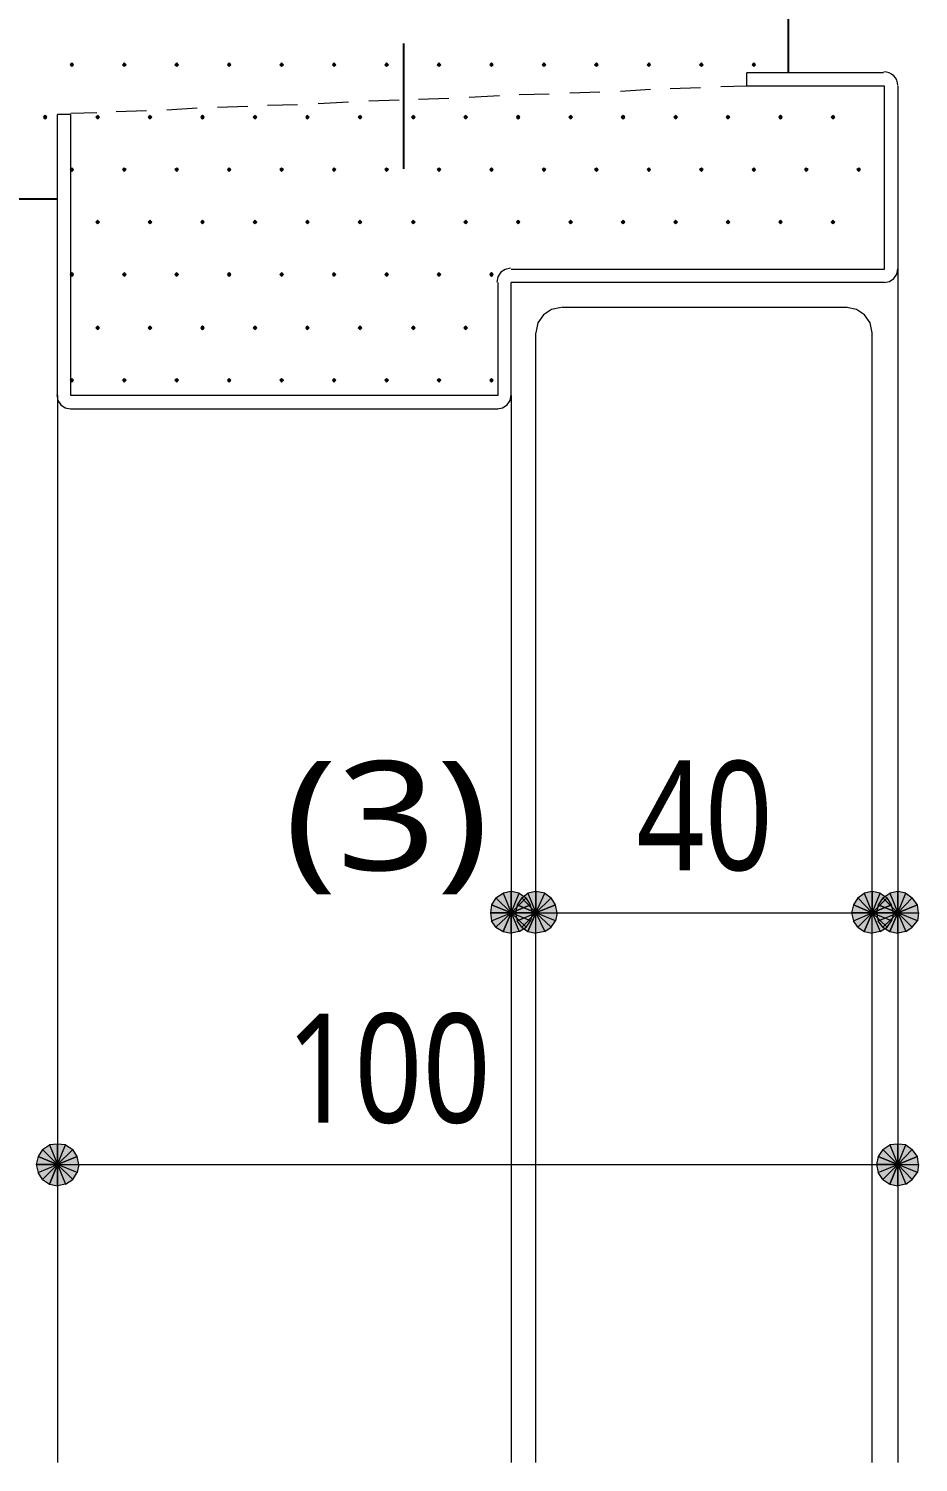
# Model space of a CAD drawing. Header units: millimetres. Extents: x 0 to 420, y 0 to 297.
# Drawn here: x 137.15 to 158.33, y 75.97 to 110.1 of the extents above; entities that cross this region are included whole.
import ezdxf
from ezdxf.enums import TextEntityAlignment as Align

# ---------------------------------------------------------------- set-up
doc = ezdxf.new("R2010")
doc.units = ezdxf.units.MM
doc.styles.add('kst32b', font='NotoSansJP-Variable.ttf')

msp = doc.modelspace()

# ---------------------------------------------------------------- hatches: boundary and pattern name
for points in [[(138.176, 109.284), (138.155, 109.262), (138.134, 109.241), (138.155, 109.22), (138.176, 109.199), (138.197, 109.22), (138.218, 109.241), (138.197, 109.262), (138.176, 109.284)], [(139.425, 109.284), (139.404, 109.262), (139.383, 109.241), (139.404, 109.22), (139.425, 109.199), (139.446, 109.22), (139.467, 109.241), (139.446, 109.262), (139.425, 109.284)], [(140.674, 109.284), (140.653, 109.262), (140.631, 109.241), (140.653, 109.22), (140.674, 109.199), (140.695, 109.22), (140.716, 109.241), (140.695, 109.262), (140.674, 109.284)], [(141.922, 109.284), (141.901, 109.262), (141.88, 109.241), (141.901, 109.22), (141.922, 109.199), (141.944, 109.22), (141.965, 109.241), (141.944, 109.262), (141.922, 109.284)], [(143.171, 109.284), (143.15, 109.262), (143.129, 109.241), (143.15, 109.22), (143.171, 109.199), (143.193, 109.22), (143.214, 109.241), (143.193, 109.262), (143.171, 109.284)], [(144.42, 109.284), (144.399, 109.262), (144.378, 109.241), (144.399, 109.22), (144.42, 109.199), (144.441, 109.22), (144.462, 109.241), (144.441, 109.262), (144.42, 109.284)], [(145.669, 109.284), (145.648, 109.262), (145.627, 109.241), (145.648, 109.22), (145.669, 109.199), (145.69, 109.22), (145.711, 109.241), (145.69, 109.262), (145.669, 109.284)], [(146.918, 109.284), (146.897, 109.262), (146.876, 109.241), (146.897, 109.22), (146.918, 109.199), (146.939, 109.22), (146.96, 109.241), (146.939, 109.262), (146.918, 109.284)], [(148.167, 109.284), (148.146, 109.262), (148.124, 109.241), (148.146, 109.22), (148.167, 109.199), (148.188, 109.22), (148.209, 109.241), (148.188, 109.262), (148.167, 109.284)], [(149.416, 109.284), (149.394, 109.262), (149.373, 109.241), (149.394, 109.22), (149.416, 109.199), (149.437, 109.22), (149.458, 109.241), (149.437, 109.262), (149.416, 109.284)], [(150.664, 109.284), (150.643, 109.262), (150.622, 109.241), (150.643, 109.22), (150.664, 109.199), (150.686, 109.22), (150.707, 109.241), (150.686, 109.262), (150.664, 109.284)], [(151.913, 109.284), (151.892, 109.262), (151.871, 109.241), (151.892, 109.22), (151.913, 109.199), (151.934, 109.22), (151.955, 109.241), (151.934, 109.262), (151.913, 109.284)], [(153.162, 109.284), (153.141, 109.262), (153.12, 109.241), (153.141, 109.22), (153.162, 109.199), (153.183, 109.22), (153.204, 109.241), (153.183, 109.262), (153.162, 109.284)], [(154.411, 109.284), (154.39, 109.262), (154.369, 109.241), (154.39, 109.22), (154.411, 109.199), (154.432, 109.22), (154.453, 109.241), (154.432, 109.262), (154.411, 109.284)], [(137.541, 108.035), (137.52, 108.013), (137.499, 107.992), (137.52, 107.971), (137.541, 107.95), (137.562, 107.971), (137.583, 107.992), (137.562, 108.013), (137.541, 108.035)], [(138.79, 108.035), (138.769, 108.013), (138.747, 107.992), (138.769, 107.971), (138.79, 107.95), (138.811, 107.971), (138.832, 107.992), (138.811, 108.013), (138.79, 108.035)], [(140.039, 108.035), (140.018, 108.013), (139.996, 107.992), (140.018, 107.971), (140.039, 107.95), (140.06, 107.971), (140.081, 107.992), (140.06, 108.013), (140.039, 108.035)], [(141.287, 108.035), (141.266, 108.013), (141.245, 107.992), (141.266, 107.971), (141.287, 107.95), (141.309, 107.971), (141.33, 107.992), (141.309, 108.013), (141.287, 108.035)], [(142.536, 108.035), (142.515, 108.013), (142.494, 107.992), (142.515, 107.971), (142.536, 107.95), (142.558, 107.971), (142.579, 107.992), (142.558, 108.013), (142.536, 108.035)], [(143.785, 108.035), (143.764, 108.013), (143.743, 107.992), (143.764, 107.971), (143.785, 107.95), (143.806, 107.971), (143.828, 107.992), (143.806, 108.013), (143.785, 108.035)], [(145.034, 108.035), (145.013, 108.013), (144.992, 107.992), (145.013, 107.971), (145.034, 107.95), (145.055, 107.971), (145.076, 107.992), (145.055, 108.013), (145.034, 108.035)], [(146.304, 108.035), (146.283, 108.013), (146.262, 107.992), (146.283, 107.971), (146.304, 107.95), (146.325, 107.971), (146.346, 107.992), (146.325, 108.013), (146.304, 108.035)], [(147.553, 108.035), (147.532, 108.013), (147.511, 107.992), (147.532, 107.971), (147.553, 107.95), (147.574, 107.971), (147.595, 107.992), (147.574, 108.013), (147.553, 108.035)], [(148.802, 108.035), (148.78, 108.013), (148.759, 107.992), (148.78, 107.971), (148.802, 107.95), (148.823, 107.971), (148.844, 107.992), (148.823, 108.013), (148.802, 108.035)], [(150.051, 108.035), (150.029, 108.013), (150.008, 107.992), (150.029, 107.971), (150.051, 107.95), (150.072, 107.971), (150.093, 107.992), (150.072, 108.013), (150.051, 108.035)], [(151.299, 108.035), (151.278, 108.013), (151.257, 107.992), (151.278, 107.971), (151.299, 107.95), (151.321, 107.971), (151.342, 107.992), (151.321, 108.013), (151.299, 108.035)], [(152.548, 108.035), (152.527, 108.013), (152.506, 107.992), (152.527, 107.971), (152.548, 107.95), (152.569, 107.971), (152.591, 107.992), (152.569, 108.013), (152.548, 108.035)], [(153.797, 108.035), (153.776, 108.013), (153.755, 107.992), (153.776, 107.971), (153.797, 107.95), (153.818, 107.971), (153.839, 107.992), (153.818, 108.013), (153.797, 108.035)], [(155.046, 108.035), (155.025, 108.013), (155.004, 107.992), (155.025, 107.971), (155.046, 107.95), (155.067, 107.971), (155.088, 107.992), (155.067, 108.013), (155.046, 108.035)], [(156.295, 108.035), (156.274, 108.013), (156.252, 107.992), (156.274, 107.971), (156.295, 107.95), (156.316, 107.971), (156.337, 107.992), (156.316, 108.013), (156.295, 108.035)], [(138.176, 106.786), (138.155, 106.765), (138.134, 106.743), (138.155, 106.722), (138.176, 106.701), (138.197, 106.722), (138.218, 106.743), (138.197, 106.765), (138.176, 106.786)], [(139.425, 106.786), (139.404, 106.765), (139.383, 106.743), (139.404, 106.722), (139.425, 106.701), (139.446, 106.722), (139.467, 106.743), (139.446, 106.765), (139.425, 106.786)], [(140.674, 106.786), (140.653, 106.765), (140.631, 106.743), (140.653, 106.722), (140.674, 106.701), (140.695, 106.722), (140.716, 106.743), (140.695, 106.765), (140.674, 106.786)], [(141.922, 106.786), (141.901, 106.765), (141.88, 106.743), (141.901, 106.722), (141.922, 106.701), (141.944, 106.722), (141.965, 106.743), (141.944, 106.765), (141.922, 106.786)], [(143.171, 106.786), (143.15, 106.765), (143.129, 106.743), (143.15, 106.722), (143.171, 106.701), (143.193, 106.722), (143.214, 106.743), (143.193, 106.765), (143.171, 106.786)], [(144.42, 106.786), (144.399, 106.765), (144.378, 106.743), (144.399, 106.722), (144.42, 106.701), (144.441, 106.722), (144.462, 106.743), (144.441, 106.765), (144.42, 106.786)], [(145.669, 106.786), (145.648, 106.765), (145.627, 106.743), (145.648, 106.722), (145.669, 106.701), (145.69, 106.722), (145.711, 106.743), (145.69, 106.765), (145.669, 106.786)], [(146.918, 106.786), (146.897, 106.765), (146.876, 106.743), (146.897, 106.722), (146.918, 106.701), (146.939, 106.722), (146.96, 106.743), (146.939, 106.765), (146.918, 106.786)], [(148.167, 106.786), (148.146, 106.765), (148.124, 106.743), (148.146, 106.722), (148.167, 106.701), (148.188, 106.722), (148.209, 106.743), (148.188, 106.765), (148.167, 106.786)], [(149.416, 106.786), (149.394, 106.765), (149.373, 106.743), (149.394, 106.722), (149.416, 106.701), (149.437, 106.722), (149.458, 106.743), (149.437, 106.765), (149.416, 106.786)], [(150.664, 106.786), (150.643, 106.765), (150.622, 106.743), (150.643, 106.722), (150.664, 106.701), (150.686, 106.722), (150.707, 106.743), (150.686, 106.765), (150.664, 106.786)], [(151.913, 106.786), (151.892, 106.765), (151.871, 106.743), (151.892, 106.722), (151.913, 106.701), (151.934, 106.722), (151.955, 106.743), (151.934, 106.765), (151.913, 106.786)], [(153.162, 106.786), (153.141, 106.765), (153.12, 106.743), (153.141, 106.722), (153.162, 106.701), (153.183, 106.722), (153.204, 106.743), (153.183, 106.765), (153.162, 106.786)], [(154.411, 106.786), (154.39, 106.765), (154.369, 106.743), (154.39, 106.722), (154.411, 106.701), (154.432, 106.722), (154.453, 106.743), (154.432, 106.765), (154.411, 106.786)], [(155.66, 106.786), (155.638, 106.765), (155.617, 106.743), (155.638, 106.722), (155.66, 106.701), (155.681, 106.722), (155.702, 106.743), (155.681, 106.765), (155.66, 106.786)], [(156.909, 106.786), (156.887, 106.765), (156.866, 106.743), (156.887, 106.722), (156.909, 106.701), (156.93, 106.722), (156.951, 106.743), (156.93, 106.765), (156.909, 106.786)], [(138.79, 105.537), (138.769, 105.516), (138.747, 105.495), (138.769, 105.473), (138.79, 105.452), (138.811, 105.473), (138.832, 105.495), (138.811, 105.516), (138.79, 105.537)], [(140.039, 105.537), (140.018, 105.516), (139.996, 105.495), (140.018, 105.473), (140.039, 105.452), (140.06, 105.473), (140.081, 105.495), (140.06, 105.516), (140.039, 105.537)], [(141.287, 105.537), (141.266, 105.516), (141.245, 105.495), (141.266, 105.473), (141.287, 105.452), (141.309, 105.473), (141.33, 105.495), (141.309, 105.516), (141.287, 105.537)], [(142.536, 105.537), (142.515, 105.516), (142.494, 105.495), (142.515, 105.473), (142.536, 105.452), (142.558, 105.473), (142.579, 105.495), (142.558, 105.516), (142.536, 105.537)], [(143.785, 105.537), (143.764, 105.516), (143.743, 105.495), (143.764, 105.473), (143.785, 105.452), (143.806, 105.473), (143.828, 105.495), (143.806, 105.516), (143.785, 105.537)], [(145.034, 105.537), (145.013, 105.516), (144.992, 105.495), (145.013, 105.473), (145.034, 105.452), (145.055, 105.473), (145.076, 105.495), (145.055, 105.516), (145.034, 105.537)], [(146.304, 105.537), (146.283, 105.516), (146.262, 105.495), (146.283, 105.473), (146.304, 105.452), (146.325, 105.473), (146.346, 105.495), (146.325, 105.516), (146.304, 105.537)], [(147.553, 105.537), (147.532, 105.516), (147.511, 105.495), (147.532, 105.473), (147.553, 105.452), (147.574, 105.473), (147.595, 105.495), (147.574, 105.516), (147.553, 105.537)], [(148.802, 105.537), (148.78, 105.516), (148.759, 105.495), (148.78, 105.473), (148.802, 105.452), (148.823, 105.473), (148.844, 105.495), (148.823, 105.516), (148.802, 105.537)], [(150.051, 105.537), (150.029, 105.516), (150.008, 105.495), (150.029, 105.473), (150.051, 105.452), (150.072, 105.473), (150.093, 105.495), (150.072, 105.516), (150.051, 105.537)], [(151.299, 105.537), (151.278, 105.516), (151.257, 105.495), (151.278, 105.473), (151.299, 105.452), (151.321, 105.473), (151.342, 105.495), (151.321, 105.516), (151.299, 105.537)], [(152.548, 105.537), (152.527, 105.516), (152.506, 105.495), (152.527, 105.473), (152.548, 105.452), (152.569, 105.473), (152.591, 105.495), (152.569, 105.516), (152.548, 105.537)], [(153.797, 105.537), (153.776, 105.516), (153.755, 105.495), (153.776, 105.473), (153.797, 105.452), (153.818, 105.473), (153.839, 105.495), (153.818, 105.516), (153.797, 105.537)], [(155.046, 105.537), (155.025, 105.516), (155.004, 105.495), (155.025, 105.473), (155.046, 105.452), (155.067, 105.473), (155.088, 105.495), (155.067, 105.516), (155.046, 105.537)], [(156.295, 105.537), (156.274, 105.516), (156.252, 105.495), (156.274, 105.473), (156.295, 105.452), (156.316, 105.473), (156.337, 105.495), (156.316, 105.516), (156.295, 105.537)], [(138.176, 104.288), (138.155, 104.267), (138.134, 104.246), (138.155, 104.225), (138.176, 104.204), (138.197, 104.225), (138.218, 104.246), (138.197, 104.267), (138.176, 104.288)], [(139.425, 104.288), (139.404, 104.267), (139.383, 104.246), (139.404, 104.225), (139.425, 104.204), (139.446, 104.225), (139.467, 104.246), (139.446, 104.267), (139.425, 104.288)], [(140.674, 104.288), (140.653, 104.267), (140.631, 104.246), (140.653, 104.225), (140.674, 104.204), (140.695, 104.225), (140.716, 104.246), (140.695, 104.267), (140.674, 104.288)], [(141.922, 104.288), (141.901, 104.267), (141.88, 104.246), (141.901, 104.225), (141.922, 104.204), (141.944, 104.225), (141.965, 104.246), (141.944, 104.267), (141.922, 104.288)], [(143.171, 104.288), (143.15, 104.267), (143.129, 104.246), (143.15, 104.225), (143.171, 104.204), (143.193, 104.225), (143.214, 104.246), (143.193, 104.267), (143.171, 104.288)], [(144.42, 104.288), (144.399, 104.267), (144.378, 104.246), (144.399, 104.225), (144.42, 104.204), (144.441, 104.225), (144.462, 104.246), (144.441, 104.267), (144.42, 104.288)], [(145.669, 104.288), (145.648, 104.267), (145.627, 104.246), (145.648, 104.225), (145.669, 104.204), (145.69, 104.225), (145.711, 104.246), (145.69, 104.267), (145.669, 104.288)], [(146.918, 104.288), (146.897, 104.267), (146.876, 104.246), (146.897, 104.225), (146.918, 104.204), (146.939, 104.225), (146.96, 104.246), (146.939, 104.267), (146.918, 104.288)], [(148.167, 104.288), (148.146, 104.267), (148.124, 104.246), (148.146, 104.225), (148.167, 104.204), (148.188, 104.225), (148.209, 104.246), (148.188, 104.267), (148.167, 104.288)], [(138.79, 103.018), (138.769, 102.997), (138.747, 102.976), (138.769, 102.955), (138.79, 102.934), (138.811, 102.955), (138.832, 102.976), (138.811, 102.997), (138.79, 103.018)], [(140.039, 103.018), (140.018, 102.997), (139.996, 102.976), (140.018, 102.955), (140.039, 102.934), (140.06, 102.955), (140.081, 102.976), (140.06, 102.997), (140.039, 103.018)], [(141.287, 103.018), (141.266, 102.997), (141.245, 102.976), (141.266, 102.955), (141.287, 102.934), (141.309, 102.955), (141.33, 102.976), (141.309, 102.997), (141.287, 103.018)], [(142.536, 103.018), (142.515, 102.997), (142.494, 102.976), (142.515, 102.955), (142.536, 102.934), (142.558, 102.955), (142.579, 102.976), (142.558, 102.997), (142.536, 103.018)], [(143.785, 103.018), (143.764, 102.997), (143.743, 102.976), (143.764, 102.955), (143.785, 102.934), (143.806, 102.955), (143.828, 102.976), (143.806, 102.997), (143.785, 103.018)], [(145.034, 103.018), (145.013, 102.997), (144.992, 102.976), (145.013, 102.955), (145.034, 102.934), (145.055, 102.955), (145.076, 102.976), (145.055, 102.997), (145.034, 103.018)], [(146.304, 103.018), (146.283, 102.997), (146.262, 102.976), (146.283, 102.955), (146.304, 102.934), (146.325, 102.955), (146.346, 102.976), (146.325, 102.997), (146.304, 103.018)], [(147.553, 103.018), (147.532, 102.997), (147.511, 102.976), (147.532, 102.955), (147.553, 102.934), (147.574, 102.955), (147.595, 102.976), (147.574, 102.997), (147.553, 103.018)], [(138.176, 101.769), (138.155, 101.748), (138.134, 101.727), (138.155, 101.706), (138.176, 101.685), (138.197, 101.706), (138.218, 101.727), (138.197, 101.748), (138.176, 101.769)], [(139.425, 101.769), (139.404, 101.748), (139.383, 101.727), (139.404, 101.706), (139.425, 101.685), (139.446, 101.706), (139.467, 101.727), (139.446, 101.748), (139.425, 101.769)], [(140.674, 101.769), (140.653, 101.748), (140.631, 101.727), (140.653, 101.706), (140.674, 101.685), (140.695, 101.706), (140.716, 101.727), (140.695, 101.748), (140.674, 101.769)], [(141.922, 101.769), (141.901, 101.748), (141.88, 101.727), (141.901, 101.706), (141.922, 101.685), (141.944, 101.706), (141.965, 101.727), (141.944, 101.748), (141.922, 101.769)], [(143.171, 101.769), (143.15, 101.748), (143.129, 101.727), (143.15, 101.706), (143.171, 101.685), (143.193, 101.706), (143.214, 101.727), (143.193, 101.748), (143.171, 101.769)], [(144.42, 101.769), (144.399, 101.748), (144.378, 101.727), (144.399, 101.706), (144.42, 101.685), (144.441, 101.706), (144.462, 101.727), (144.441, 101.748), (144.42, 101.769)], [(145.669, 101.769), (145.648, 101.748), (145.627, 101.727), (145.648, 101.706), (145.669, 101.685), (145.69, 101.706), (145.711, 101.727), (145.69, 101.748), (145.669, 101.769)], [(146.918, 101.769), (146.897, 101.748), (146.876, 101.727), (146.897, 101.706), (146.918, 101.685), (146.939, 101.706), (146.96, 101.727), (146.939, 101.748), (146.918, 101.769)], [(148.167, 101.769), (148.146, 101.748), (148.124, 101.727), (148.146, 101.706), (148.167, 101.685), (148.188, 101.706), (148.209, 101.727), (148.188, 101.748), (148.167, 101.769)], [(148.167, 89.239), (148.146, 89.048), (148.632, 89.048), (148.167, 89.239)], [(148.78, 89.239), (148.738, 89.048), (149.225, 89.048), (148.78, 89.239)], [(156.782, 89.239), (156.739, 89.048), (157.226, 89.048), (156.782, 89.239)], [(157.374, 89.239), (157.332, 89.048), (157.84, 89.048), (157.374, 89.239)], [(137.372, 83.248), (137.329, 83.058), (137.837, 83.058), (137.372, 83.248)], [(157.374, 83.248), (157.332, 83.058), (157.84, 83.058), (157.374, 83.248)]]:
    msp.add_hatch(color=7).paths.add_polyline_path(points)
h = msp.add_hatch(color=7)
h.paths.add_polyline_path([(148.632, 89.556), (148.442, 89.514), (148.632, 89.048), (148.632, 89.556)])
h.paths.add_polyline_path([(148.442, 89.514), (148.632, 89.048), (148.272, 89.408), (148.442, 89.514)])
h.paths.add_polyline_path([(148.632, 89.048), (148.272, 89.408), (148.167, 89.239), (148.632, 89.048)])
h = msp.add_hatch(color=7)
h.paths.add_polyline_path([(149.098, 89.239), (148.992, 89.408), (148.632, 89.048), (149.098, 89.239)])
h.paths.add_polyline_path([(148.992, 89.408), (148.632, 89.048), (148.823, 89.514), (148.992, 89.408)])
h.paths.add_polyline_path([(148.632, 89.048), (148.823, 89.514), (148.632, 89.556), (148.632, 89.048)])
h = msp.add_hatch(color=7)
h.paths.add_polyline_path([(149.225, 89.556), (149.035, 89.514), (149.225, 89.048), (149.225, 89.556)])
h.paths.add_polyline_path([(149.035, 89.514), (149.225, 89.048), (148.886, 89.408), (149.035, 89.514)])
h.paths.add_polyline_path([(149.225, 89.048), (148.886, 89.408), (148.78, 89.239), (149.225, 89.048)])
h = msp.add_hatch(color=7)
h.paths.add_polyline_path([(149.691, 89.239), (149.585, 89.408), (149.225, 89.048), (149.691, 89.239)])
h.paths.add_polyline_path([(149.585, 89.408), (149.225, 89.048), (149.437, 89.514), (149.585, 89.408)])
h.paths.add_polyline_path([(149.225, 89.048), (149.437, 89.514), (149.225, 89.556), (149.225, 89.048)])
h = msp.add_hatch(color=7)
h.paths.add_polyline_path([(157.226, 89.556), (157.036, 89.514), (157.226, 89.048), (157.226, 89.556)])
h.paths.add_polyline_path([(157.036, 89.514), (157.226, 89.048), (156.887, 89.408), (157.036, 89.514)])
h.paths.add_polyline_path([(157.226, 89.048), (156.887, 89.408), (156.782, 89.239), (157.226, 89.048)])
h = msp.add_hatch(color=7)
h.paths.add_polyline_path([(157.692, 89.239), (157.586, 89.408), (157.226, 89.048), (157.692, 89.239)])
h.paths.add_polyline_path([(157.586, 89.408), (157.226, 89.048), (157.417, 89.514), (157.586, 89.408)])
h.paths.add_polyline_path([(157.226, 89.048), (157.417, 89.514), (157.226, 89.556), (157.226, 89.048)])
h = msp.add_hatch(color=7)
h.paths.add_polyline_path([(157.84, 89.556), (157.649, 89.514), (157.84, 89.048), (157.84, 89.556)])
h.paths.add_polyline_path([(157.649, 89.514), (157.84, 89.048), (157.48, 89.408), (157.649, 89.514)])
h.paths.add_polyline_path([(157.84, 89.048), (157.48, 89.408), (157.374, 89.239), (157.84, 89.048)])
h = msp.add_hatch(color=7)
h.paths.add_polyline_path([(158.305, 89.239), (158.179, 89.408), (157.84, 89.048), (158.305, 89.239)])
h.paths.add_polyline_path([(158.179, 89.408), (157.84, 89.048), (158.03, 89.514), (158.179, 89.408)])
h.paths.add_polyline_path([(157.84, 89.048), (158.03, 89.514), (157.84, 89.556), (157.84, 89.048)])
h = msp.add_hatch(color=7)
h.paths.add_polyline_path([(148.992, 88.709), (149.098, 88.858), (148.632, 89.048), (148.992, 88.709)])
h.paths.add_polyline_path([(149.098, 88.858), (148.632, 89.048), (149.14, 89.048), (149.098, 88.858)])
h.paths.add_polyline_path([(148.632, 89.048), (149.14, 89.048), (149.098, 89.239), (148.632, 89.048)])
h = msp.add_hatch(color=7)
h.paths.add_polyline_path([(149.585, 88.709), (149.691, 88.858), (149.225, 89.048), (149.585, 88.709)])
h.paths.add_polyline_path([(149.691, 88.858), (149.225, 89.048), (149.733, 89.048), (149.691, 88.858)])
h.paths.add_polyline_path([(149.225, 89.048), (149.733, 89.048), (149.691, 89.239), (149.225, 89.048)])
h = msp.add_hatch(color=7)
h.paths.add_polyline_path([(157.586, 88.709), (157.692, 88.858), (157.226, 89.048), (157.586, 88.709)])
h.paths.add_polyline_path([(157.692, 88.858), (157.226, 89.048), (157.734, 89.048), (157.692, 88.858)])
h.paths.add_polyline_path([(157.226, 89.048), (157.734, 89.048), (157.692, 89.239), (157.226, 89.048)])
h = msp.add_hatch(color=7)
h.paths.add_polyline_path([(158.179, 88.709), (158.305, 88.858), (157.84, 89.048), (158.179, 88.709)])
h.paths.add_polyline_path([(158.305, 88.858), (157.84, 89.048), (158.327, 89.048), (158.305, 88.858)])
h.paths.add_polyline_path([(157.84, 89.048), (158.327, 89.048), (158.305, 89.239), (157.84, 89.048)])
h = msp.add_hatch(color=7)
h.paths.add_polyline_path([(148.146, 89.048), (148.167, 88.858), (148.632, 89.048), (148.146, 89.048)])
h.paths.add_polyline_path([(148.167, 88.858), (148.632, 89.048), (148.272, 88.709), (148.167, 88.858)])
h.paths.add_polyline_path([(148.632, 89.048), (148.272, 88.709), (148.442, 88.604), (148.632, 89.048)])
h = msp.add_hatch(color=7)
h.paths.add_polyline_path([(148.442, 88.604), (148.632, 88.561), (148.632, 89.048), (148.442, 88.604)])
h.paths.add_polyline_path([(148.632, 88.561), (148.632, 89.048), (148.823, 88.604), (148.632, 88.561)])
h.paths.add_polyline_path([(148.632, 89.048), (148.823, 88.604), (148.992, 88.709), (148.632, 89.048)])
h = msp.add_hatch(color=7)
h.paths.add_polyline_path([(148.738, 89.048), (148.78, 88.858), (149.225, 89.048), (148.738, 89.048)])
h.paths.add_polyline_path([(148.78, 88.858), (149.225, 89.048), (148.886, 88.709), (148.78, 88.858)])
h.paths.add_polyline_path([(149.225, 89.048), (148.886, 88.709), (149.035, 88.604), (149.225, 89.048)])
h = msp.add_hatch(color=7)
h.paths.add_polyline_path([(149.035, 88.604), (149.225, 88.561), (149.225, 89.048), (149.035, 88.604)])
h.paths.add_polyline_path([(149.225, 88.561), (149.225, 89.048), (149.437, 88.604), (149.225, 88.561)])
h.paths.add_polyline_path([(149.225, 89.048), (149.437, 88.604), (149.585, 88.709), (149.225, 89.048)])
h = msp.add_hatch(color=7)
h.paths.add_polyline_path([(156.739, 89.048), (156.782, 88.858), (157.226, 89.048), (156.739, 89.048)])
h.paths.add_polyline_path([(156.782, 88.858), (157.226, 89.048), (156.887, 88.709), (156.782, 88.858)])
h.paths.add_polyline_path([(157.226, 89.048), (156.887, 88.709), (157.036, 88.604), (157.226, 89.048)])
h = msp.add_hatch(color=7)
h.paths.add_polyline_path([(157.036, 88.604), (157.226, 88.561), (157.226, 89.048), (157.036, 88.604)])
h.paths.add_polyline_path([(157.226, 88.561), (157.226, 89.048), (157.417, 88.604), (157.226, 88.561)])
h.paths.add_polyline_path([(157.226, 89.048), (157.417, 88.604), (157.586, 88.709), (157.226, 89.048)])
h = msp.add_hatch(color=7)
h.paths.add_polyline_path([(157.332, 89.048), (157.374, 88.858), (157.84, 89.048), (157.332, 89.048)])
h.paths.add_polyline_path([(157.374, 88.858), (157.84, 89.048), (157.48, 88.709), (157.374, 88.858)])
h.paths.add_polyline_path([(157.84, 89.048), (157.48, 88.709), (157.649, 88.604), (157.84, 89.048)])
h = msp.add_hatch(color=7)
h.paths.add_polyline_path([(157.649, 88.604), (157.84, 88.561), (157.84, 89.048), (157.649, 88.604)])
h.paths.add_polyline_path([(157.84, 88.561), (157.84, 89.048), (158.03, 88.604), (157.84, 88.561)])
h.paths.add_polyline_path([(157.84, 89.048), (158.03, 88.604), (158.179, 88.709), (157.84, 89.048)])
h = msp.add_hatch(color=7)
h.paths.add_polyline_path([(137.837, 83.545), (137.647, 83.524), (137.837, 83.058), (137.837, 83.545)])
h.paths.add_polyline_path([(137.647, 83.524), (137.837, 83.058), (137.478, 83.418), (137.647, 83.524)])
h.paths.add_polyline_path([(137.837, 83.058), (137.478, 83.418), (137.372, 83.248), (137.837, 83.058)])
h = msp.add_hatch(color=7)
h.paths.add_polyline_path([(138.303, 83.248), (138.197, 83.418), (137.837, 83.058), (138.303, 83.248)])
h.paths.add_polyline_path([(138.197, 83.418), (137.837, 83.058), (138.028, 83.524), (138.197, 83.418)])
h.paths.add_polyline_path([(137.837, 83.058), (138.028, 83.524), (137.837, 83.545), (137.837, 83.058)])
h = msp.add_hatch(color=7)
h.paths.add_polyline_path([(157.84, 83.545), (157.649, 83.524), (157.84, 83.058), (157.84, 83.545)])
h.paths.add_polyline_path([(157.649, 83.524), (157.84, 83.058), (157.48, 83.418), (157.649, 83.524)])
h.paths.add_polyline_path([(157.84, 83.058), (157.48, 83.418), (157.374, 83.248), (157.84, 83.058)])
h = msp.add_hatch(color=7)
h.paths.add_polyline_path([(158.305, 83.248), (158.179, 83.418), (157.84, 83.058), (158.305, 83.248)])
h.paths.add_polyline_path([(158.179, 83.418), (157.84, 83.058), (158.03, 83.524), (158.179, 83.418)])
h.paths.add_polyline_path([(157.84, 83.058), (158.03, 83.524), (157.84, 83.545), (157.84, 83.058)])
h = msp.add_hatch(color=7)
h.paths.add_polyline_path([(137.329, 83.058), (137.372, 82.868), (137.837, 83.058), (137.329, 83.058)])
h.paths.add_polyline_path([(137.372, 82.868), (137.837, 83.058), (137.478, 82.698), (137.372, 82.868)])
h.paths.add_polyline_path([(137.837, 83.058), (137.478, 82.698), (137.647, 82.592), (137.837, 83.058)])
h = msp.add_hatch(color=7)
h.paths.add_polyline_path([(137.647, 82.592), (137.837, 82.55), (137.837, 83.058), (137.647, 82.592)])
h.paths.add_polyline_path([(137.837, 82.55), (137.837, 83.058), (138.028, 82.592), (137.837, 82.55)])
h.paths.add_polyline_path([(137.837, 83.058), (138.028, 82.592), (138.197, 82.698), (137.837, 83.058)])
h = msp.add_hatch(color=7)
h.paths.add_polyline_path([(138.197, 82.698), (138.303, 82.868), (137.837, 83.058), (138.197, 82.698)])
h.paths.add_polyline_path([(138.303, 82.868), (137.837, 83.058), (138.345, 83.058), (138.303, 82.868)])
h.paths.add_polyline_path([(137.837, 83.058), (138.345, 83.058), (138.303, 83.248), (137.837, 83.058)])
h = msp.add_hatch(color=7)
h.paths.add_polyline_path([(157.332, 83.058), (157.374, 82.868), (157.84, 83.058), (157.332, 83.058)])
h.paths.add_polyline_path([(157.374, 82.868), (157.84, 83.058), (157.48, 82.698), (157.374, 82.868)])
h.paths.add_polyline_path([(157.84, 83.058), (157.48, 82.698), (157.649, 82.592), (157.84, 83.058)])
h = msp.add_hatch(color=7)
h.paths.add_polyline_path([(157.649, 82.592), (157.84, 82.55), (157.84, 83.058), (157.649, 82.592)])
h.paths.add_polyline_path([(157.84, 82.55), (157.84, 83.058), (158.03, 82.592), (157.84, 82.55)])
h.paths.add_polyline_path([(157.84, 83.058), (158.03, 82.592), (158.179, 82.698), (157.84, 83.058)])
h = msp.add_hatch(color=7)
h.paths.add_polyline_path([(158.179, 82.698), (158.305, 82.868), (157.84, 83.058), (158.179, 82.698)])
h.paths.add_polyline_path([(158.305, 82.868), (157.84, 83.058), (158.327, 83.058), (158.305, 82.868)])
h.paths.add_polyline_path([(157.84, 83.058), (158.327, 83.058), (158.305, 83.248), (157.84, 83.058)])

# ---------------------------------------------------------------- linework, layer by layer
at = {"lineweight": 25}
for points in [[(155.236, 109.051), (155.236, 114.046)], [(146.071, 109.749), (146.071, 106.765)], [(122.83, 106.045), (137.837, 106.045)]]:
    msp.add_lwpolyline(points, dxfattribs=at)
at = {"lineweight": 0}
for points in [[(138.176, 109.284), (138.155, 109.262), (138.134, 109.241), (138.155, 109.22), (138.176, 109.199), (138.197, 109.22), (138.218, 109.241), (138.197, 109.262)], [(139.425, 109.284), (139.404, 109.262), (139.383, 109.241), (139.404, 109.22), (139.425, 109.199), (139.446, 109.22), (139.467, 109.241), (139.446, 109.262)], [(140.674, 109.284), (140.653, 109.262), (140.631, 109.241), (140.653, 109.22), (140.674, 109.199), (140.695, 109.22), (140.716, 109.241), (140.695, 109.262)], [(141.922, 109.284), (141.901, 109.262), (141.88, 109.241), (141.901, 109.22), (141.922, 109.199), (141.944, 109.22), (141.965, 109.241), (141.944, 109.262)], [(143.171, 109.284), (143.15, 109.262), (143.129, 109.241), (143.15, 109.22), (143.171, 109.199), (143.193, 109.22), (143.214, 109.241), (143.193, 109.262)], [(144.42, 109.284), (144.399, 109.262), (144.378, 109.241), (144.399, 109.22), (144.42, 109.199), (144.441, 109.22), (144.462, 109.241), (144.441, 109.262)], [(145.669, 109.284), (145.648, 109.262), (145.627, 109.241), (145.648, 109.22), (145.669, 109.199), (145.69, 109.22), (145.711, 109.241), (145.69, 109.262)], [(146.918, 109.284), (146.897, 109.262), (146.876, 109.241), (146.897, 109.22), (146.918, 109.199), (146.939, 109.22), (146.96, 109.241), (146.939, 109.262)], [(148.167, 109.284), (148.146, 109.262), (148.124, 109.241), (148.146, 109.22), (148.167, 109.199), (148.188, 109.22), (148.209, 109.241), (148.188, 109.262)], [(149.416, 109.284), (149.394, 109.262), (149.373, 109.241), (149.394, 109.22), (149.416, 109.199), (149.437, 109.22), (149.458, 109.241), (149.437, 109.262)], [(150.664, 109.284), (150.643, 109.262), (150.622, 109.241), (150.643, 109.22), (150.664, 109.199), (150.686, 109.22), (150.707, 109.241), (150.686, 109.262)], [(151.913, 109.284), (151.892, 109.262), (151.871, 109.241), (151.892, 109.22), (151.913, 109.199), (151.934, 109.22), (151.955, 109.241), (151.934, 109.262)], [(153.162, 109.284), (153.141, 109.262), (153.12, 109.241), (153.141, 109.22), (153.162, 109.199), (153.183, 109.22), (153.204, 109.241), (153.183, 109.262)], [(154.411, 109.284), (154.39, 109.262), (154.369, 109.241), (154.39, 109.22), (154.411, 109.199), (154.432, 109.22), (154.453, 109.241), (154.432, 109.262)], [(137.541, 108.035), (137.52, 108.013), (137.499, 107.992), (137.52, 107.971), (137.541, 107.95), (137.562, 107.971), (137.583, 107.992), (137.562, 108.013)], [(138.79, 108.035), (138.769, 108.013), (138.747, 107.992), (138.769, 107.971), (138.79, 107.95), (138.811, 107.971), (138.832, 107.992), (138.811, 108.013)], [(140.039, 108.035), (140.018, 108.013), (139.996, 107.992), (140.018, 107.971), (140.039, 107.95), (140.06, 107.971), (140.081, 107.992), (140.06, 108.013)], [(141.287, 108.035), (141.266, 108.013), (141.245, 107.992), (141.266, 107.971), (141.287, 107.95), (141.309, 107.971), (141.33, 107.992), (141.309, 108.013)], [(142.536, 108.035), (142.515, 108.013), (142.494, 107.992), (142.515, 107.971), (142.536, 107.95), (142.558, 107.971), (142.579, 107.992), (142.558, 108.013)], [(143.785, 108.035), (143.764, 108.013), (143.743, 107.992), (143.764, 107.971), (143.785, 107.95), (143.806, 107.971), (143.828, 107.992), (143.806, 108.013)], [(145.034, 108.035), (145.013, 108.013), (144.992, 107.992), (145.013, 107.971), (145.034, 107.95), (145.055, 107.971), (145.076, 107.992), (145.055, 108.013)], [(146.304, 108.035), (146.283, 108.013), (146.262, 107.992), (146.283, 107.971), (146.304, 107.95), (146.325, 107.971), (146.346, 107.992), (146.325, 108.013)], [(147.553, 108.035), (147.532, 108.013), (147.511, 107.992), (147.532, 107.971), (147.553, 107.95), (147.574, 107.971), (147.595, 107.992), (147.574, 108.013)], [(148.802, 108.035), (148.78, 108.013), (148.759, 107.992), (148.78, 107.971), (148.802, 107.95), (148.823, 107.971), (148.844, 107.992), (148.823, 108.013)], [(150.051, 108.035), (150.029, 108.013), (150.008, 107.992), (150.029, 107.971), (150.051, 107.95), (150.072, 107.971), (150.093, 107.992), (150.072, 108.013)], [(151.299, 108.035), (151.278, 108.013), (151.257, 107.992), (151.278, 107.971), (151.299, 107.95), (151.321, 107.971), (151.342, 107.992), (151.321, 108.013)], [(152.548, 108.035), (152.527, 108.013), (152.506, 107.992), (152.527, 107.971), (152.548, 107.95), (152.569, 107.971), (152.591, 107.992), (152.569, 108.013)], [(153.797, 108.035), (153.776, 108.013), (153.755, 107.992), (153.776, 107.971), (153.797, 107.95), (153.818, 107.971), (153.839, 107.992), (153.818, 108.013)], [(155.046, 108.035), (155.025, 108.013), (155.004, 107.992), (155.025, 107.971), (155.046, 107.95), (155.067, 107.971), (155.088, 107.992), (155.067, 108.013)], [(156.295, 108.035), (156.274, 108.013), (156.252, 107.992), (156.274, 107.971), (156.295, 107.95), (156.316, 107.971), (156.337, 107.992), (156.316, 108.013)], [(138.176, 106.786), (138.155, 106.765), (138.134, 106.743), (138.155, 106.722), (138.176, 106.701), (138.197, 106.722), (138.218, 106.743), (138.197, 106.765)], [(139.425, 106.786), (139.404, 106.765), (139.383, 106.743), (139.404, 106.722), (139.425, 106.701), (139.446, 106.722), (139.467, 106.743), (139.446, 106.765)], [(140.674, 106.786), (140.653, 106.765), (140.631, 106.743), (140.653, 106.722), (140.674, 106.701), (140.695, 106.722), (140.716, 106.743), (140.695, 106.765)], [(141.922, 106.786), (141.901, 106.765), (141.88, 106.743), (141.901, 106.722), (141.922, 106.701), (141.944, 106.722), (141.965, 106.743), (141.944, 106.765)], [(143.171, 106.786), (143.15, 106.765), (143.129, 106.743), (143.15, 106.722), (143.171, 106.701), (143.193, 106.722), (143.214, 106.743), (143.193, 106.765)], [(144.42, 106.786), (144.399, 106.765), (144.378, 106.743), (144.399, 106.722), (144.42, 106.701), (144.441, 106.722), (144.462, 106.743), (144.441, 106.765)], [(145.669, 106.786), (145.648, 106.765), (145.627, 106.743), (145.648, 106.722), (145.669, 106.701), (145.69, 106.722), (145.711, 106.743), (145.69, 106.765)], [(146.918, 106.786), (146.897, 106.765), (146.876, 106.743), (146.897, 106.722), (146.918, 106.701), (146.939, 106.722), (146.96, 106.743), (146.939, 106.765)], [(148.167, 106.786), (148.146, 106.765), (148.124, 106.743), (148.146, 106.722), (148.167, 106.701), (148.188, 106.722), (148.209, 106.743), (148.188, 106.765)], [(149.416, 106.786), (149.394, 106.765), (149.373, 106.743), (149.394, 106.722), (149.416, 106.701), (149.437, 106.722), (149.458, 106.743), (149.437, 106.765)], [(150.664, 106.786), (150.643, 106.765), (150.622, 106.743), (150.643, 106.722), (150.664, 106.701), (150.686, 106.722), (150.707, 106.743), (150.686, 106.765)], [(151.913, 106.786), (151.892, 106.765), (151.871, 106.743), (151.892, 106.722), (151.913, 106.701), (151.934, 106.722), (151.955, 106.743), (151.934, 106.765)], [(153.162, 106.786), (153.141, 106.765), (153.12, 106.743), (153.141, 106.722), (153.162, 106.701), (153.183, 106.722), (153.204, 106.743), (153.183, 106.765)], [(154.411, 106.786), (154.39, 106.765), (154.369, 106.743), (154.39, 106.722), (154.411, 106.701), (154.432, 106.722), (154.453, 106.743), (154.432, 106.765)], [(155.66, 106.786), (155.638, 106.765), (155.617, 106.743), (155.638, 106.722), (155.66, 106.701), (155.681, 106.722), (155.702, 106.743), (155.681, 106.765)], [(156.909, 106.786), (156.887, 106.765), (156.866, 106.743), (156.887, 106.722), (156.909, 106.701), (156.93, 106.722), (156.951, 106.743), (156.93, 106.765)], [(138.79, 105.537), (138.769, 105.516), (138.747, 105.495), (138.769, 105.473), (138.79, 105.452), (138.811, 105.473), (138.832, 105.495), (138.811, 105.516)], [(140.039, 105.537), (140.018, 105.516), (139.996, 105.495), (140.018, 105.473), (140.039, 105.452), (140.06, 105.473), (140.081, 105.495), (140.06, 105.516)], [(141.287, 105.537), (141.266, 105.516), (141.245, 105.495), (141.266, 105.473), (141.287, 105.452), (141.309, 105.473), (141.33, 105.495), (141.309, 105.516)], [(142.536, 105.537), (142.515, 105.516), (142.494, 105.495), (142.515, 105.473), (142.536, 105.452), (142.558, 105.473), (142.579, 105.495), (142.558, 105.516)], [(143.785, 105.537), (143.764, 105.516), (143.743, 105.495), (143.764, 105.473), (143.785, 105.452), (143.806, 105.473), (143.828, 105.495), (143.806, 105.516)], [(145.034, 105.537), (145.013, 105.516), (144.992, 105.495), (145.013, 105.473), (145.034, 105.452), (145.055, 105.473), (145.076, 105.495), (145.055, 105.516)], [(146.304, 105.537), (146.283, 105.516), (146.262, 105.495), (146.283, 105.473), (146.304, 105.452), (146.325, 105.473), (146.346, 105.495), (146.325, 105.516)], [(147.553, 105.537), (147.532, 105.516), (147.511, 105.495), (147.532, 105.473), (147.553, 105.452), (147.574, 105.473), (147.595, 105.495), (147.574, 105.516)], [(148.802, 105.537), (148.78, 105.516), (148.759, 105.495), (148.78, 105.473), (148.802, 105.452), (148.823, 105.473), (148.844, 105.495), (148.823, 105.516)], [(150.051, 105.537), (150.029, 105.516), (150.008, 105.495), (150.029, 105.473), (150.051, 105.452), (150.072, 105.473), (150.093, 105.495), (150.072, 105.516)], [(151.299, 105.537), (151.278, 105.516), (151.257, 105.495), (151.278, 105.473), (151.299, 105.452), (151.321, 105.473), (151.342, 105.495), (151.321, 105.516)], [(152.548, 105.537), (152.527, 105.516), (152.506, 105.495), (152.527, 105.473), (152.548, 105.452), (152.569, 105.473), (152.591, 105.495), (152.569, 105.516)], [(153.797, 105.537), (153.776, 105.516), (153.755, 105.495), (153.776, 105.473), (153.797, 105.452), (153.818, 105.473), (153.839, 105.495), (153.818, 105.516)], [(155.046, 105.537), (155.025, 105.516), (155.004, 105.495), (155.025, 105.473), (155.046, 105.452), (155.067, 105.473), (155.088, 105.495), (155.067, 105.516)], [(156.295, 105.537), (156.274, 105.516), (156.252, 105.495), (156.274, 105.473), (156.295, 105.452), (156.316, 105.473), (156.337, 105.495), (156.316, 105.516)], [(138.176, 104.288), (138.155, 104.267), (138.134, 104.246), (138.155, 104.225), (138.176, 104.204), (138.197, 104.225), (138.218, 104.246), (138.197, 104.267)], [(139.425, 104.288), (139.404, 104.267), (139.383, 104.246), (139.404, 104.225), (139.425, 104.204), (139.446, 104.225), (139.467, 104.246), (139.446, 104.267)], [(140.674, 104.288), (140.653, 104.267), (140.631, 104.246), (140.653, 104.225), (140.674, 104.204), (140.695, 104.225), (140.716, 104.246), (140.695, 104.267)], [(141.922, 104.288), (141.901, 104.267), (141.88, 104.246), (141.901, 104.225), (141.922, 104.204), (141.944, 104.225), (141.965, 104.246), (141.944, 104.267)], [(143.171, 104.288), (143.15, 104.267), (143.129, 104.246), (143.15, 104.225), (143.171, 104.204), (143.193, 104.225), (143.214, 104.246), (143.193, 104.267)], [(144.42, 104.288), (144.399, 104.267), (144.378, 104.246), (144.399, 104.225), (144.42, 104.204), (144.441, 104.225), (144.462, 104.246), (144.441, 104.267)], [(145.669, 104.288), (145.648, 104.267), (145.627, 104.246), (145.648, 104.225), (145.669, 104.204), (145.69, 104.225), (145.711, 104.246), (145.69, 104.267)], [(146.918, 104.288), (146.897, 104.267), (146.876, 104.246), (146.897, 104.225), (146.918, 104.204), (146.939, 104.225), (146.96, 104.246), (146.939, 104.267)], [(148.167, 104.288), (148.146, 104.267), (148.124, 104.246), (148.146, 104.225), (148.167, 104.204), (148.188, 104.225), (148.209, 104.246), (148.188, 104.267)], [(138.79, 103.018), (138.769, 102.997), (138.747, 102.976), (138.769, 102.955), (138.79, 102.934), (138.811, 102.955), (138.832, 102.976), (138.811, 102.997)], [(140.039, 103.018), (140.018, 102.997), (139.996, 102.976), (140.018, 102.955), (140.039, 102.934), (140.06, 102.955), (140.081, 102.976), (140.06, 102.997)], [(141.287, 103.018), (141.266, 102.997), (141.245, 102.976), (141.266, 102.955), (141.287, 102.934), (141.309, 102.955), (141.33, 102.976), (141.309, 102.997)], [(142.536, 103.018), (142.515, 102.997), (142.494, 102.976), (142.515, 102.955), (142.536, 102.934), (142.558, 102.955), (142.579, 102.976), (142.558, 102.997)], [(143.785, 103.018), (143.764, 102.997), (143.743, 102.976), (143.764, 102.955), (143.785, 102.934), (143.806, 102.955), (143.828, 102.976), (143.806, 102.997)], [(145.034, 103.018), (145.013, 102.997), (144.992, 102.976), (145.013, 102.955), (145.034, 102.934), (145.055, 102.955), (145.076, 102.976), (145.055, 102.997)], [(146.304, 103.018), (146.283, 102.997), (146.262, 102.976), (146.283, 102.955), (146.304, 102.934), (146.325, 102.955), (146.346, 102.976), (146.325, 102.997)], [(147.553, 103.018), (147.532, 102.997), (147.511, 102.976), (147.532, 102.955), (147.553, 102.934), (147.574, 102.955), (147.595, 102.976), (147.574, 102.997)], [(138.176, 101.769), (138.155, 101.748), (138.134, 101.727), (138.155, 101.706), (138.176, 101.685), (138.197, 101.706), (138.218, 101.727), (138.197, 101.748)], [(139.425, 101.769), (139.404, 101.748), (139.383, 101.727), (139.404, 101.706), (139.425, 101.685), (139.446, 101.706), (139.467, 101.727), (139.446, 101.748)], [(140.674, 101.769), (140.653, 101.748), (140.631, 101.727), (140.653, 101.706), (140.674, 101.685), (140.695, 101.706), (140.716, 101.727), (140.695, 101.748)], [(141.922, 101.769), (141.901, 101.748), (141.88, 101.727), (141.901, 101.706), (141.922, 101.685), (141.944, 101.706), (141.965, 101.727), (141.944, 101.748)], [(143.171, 101.769), (143.15, 101.748), (143.129, 101.727), (143.15, 101.706), (143.171, 101.685), (143.193, 101.706), (143.214, 101.727), (143.193, 101.748)], [(144.42, 101.769), (144.399, 101.748), (144.378, 101.727), (144.399, 101.706), (144.42, 101.685), (144.441, 101.706), (144.462, 101.727), (144.441, 101.748)], [(145.669, 101.769), (145.648, 101.748), (145.627, 101.727), (145.648, 101.706), (145.669, 101.685), (145.69, 101.706), (145.711, 101.727), (145.69, 101.748)], [(146.918, 101.769), (146.897, 101.748), (146.876, 101.727), (146.897, 101.706), (146.918, 101.685), (146.939, 101.706), (146.96, 101.727), (146.939, 101.748)], [(148.167, 101.769), (148.146, 101.748), (148.124, 101.727), (148.146, 101.706), (148.167, 101.685), (148.188, 101.706), (148.209, 101.727), (148.188, 101.748)], [(148.442, 89.514), (148.632, 89.048), (148.272, 89.408)], [(148.632, 89.556), (148.442, 89.514), (148.632, 89.048)], [(148.632, 89.048), (148.823, 89.514), (148.632, 89.556)], [(148.992, 89.408), (148.632, 89.048), (148.823, 89.514)], [(149.035, 89.514), (149.225, 89.048), (148.886, 89.408)], [(149.225, 89.556), (149.035, 89.514), (149.225, 89.048)], [(149.225, 89.048), (149.437, 89.514), (149.225, 89.556)], [(149.585, 89.408), (149.225, 89.048), (149.437, 89.514)], [(157.036, 89.514), (157.226, 89.048), (156.887, 89.408)], [(157.226, 89.556), (157.036, 89.514), (157.226, 89.048)], [(157.226, 89.048), (157.417, 89.514), (157.226, 89.556)], [(157.586, 89.408), (157.226, 89.048), (157.417, 89.514)], [(157.649, 89.514), (157.84, 89.048), (157.48, 89.408)], [(157.84, 89.556), (157.649, 89.514), (157.84, 89.048)], [(157.84, 89.048), (158.03, 89.514), (157.84, 89.556)], [(158.179, 89.408), (157.84, 89.048), (158.03, 89.514)], [(148.167, 89.239), (148.146, 89.048), (148.632, 89.048)], [(148.632, 89.048), (148.272, 89.408), (148.167, 89.239)], [(149.098, 89.239), (148.992, 89.408), (148.632, 89.048)], [(148.632, 89.048), (149.14, 89.048), (149.098, 89.239)], [(148.78, 89.239), (148.738, 89.048), (149.225, 89.048)], [(149.225, 89.048), (148.886, 89.408), (148.78, 89.239)], [(149.691, 89.239), (149.585, 89.408), (149.225, 89.048)], [(149.225, 89.048), (149.733, 89.048), (149.691, 89.239)], [(156.782, 89.239), (156.739, 89.048), (157.226, 89.048)], [(157.226, 89.048), (156.887, 89.408), (156.782, 89.239)], [(157.692, 89.239), (157.586, 89.408), (157.226, 89.048)], [(157.226, 89.048), (157.734, 89.048), (157.692, 89.239)], [(157.374, 89.239), (157.332, 89.048), (157.84, 89.048)], [(157.84, 89.048), (157.48, 89.408), (157.374, 89.239)], [(158.305, 89.239), (158.179, 89.408), (157.84, 89.048)], [(157.84, 89.048), (158.327, 89.048), (158.305, 89.239)], [(148.146, 89.048), (148.167, 88.858), (148.632, 89.048)], [(148.167, 88.858), (148.632, 89.048), (148.272, 88.709)], [(148.632, 89.048), (148.272, 88.709), (148.442, 88.604)], [(148.442, 88.604), (148.632, 88.561), (148.632, 89.048)], [(148.632, 88.561), (148.632, 89.048), (148.823, 88.604)], [(148.632, 89.048), (148.823, 88.604), (148.992, 88.709)], [(148.992, 88.709), (149.098, 88.858), (148.632, 89.048)], [(149.098, 88.858), (148.632, 89.048), (149.14, 89.048)], [(148.738, 89.048), (148.78, 88.858), (149.225, 89.048)], [(148.78, 88.858), (149.225, 89.048), (148.886, 88.709)], [(149.225, 89.048), (148.886, 88.709), (149.035, 88.604)], [(149.035, 88.604), (149.225, 88.561), (149.225, 89.048)], [(149.225, 88.561), (149.225, 89.048), (149.437, 88.604)], [(149.225, 89.048), (149.437, 88.604), (149.585, 88.709)], [(149.585, 88.709), (149.691, 88.858), (149.225, 89.048)], [(149.691, 88.858), (149.225, 89.048), (149.733, 89.048)], [(156.739, 89.048), (156.782, 88.858), (157.226, 89.048)], [(156.782, 88.858), (157.226, 89.048), (156.887, 88.709)], [(157.226, 89.048), (156.887, 88.709), (157.036, 88.604)], [(157.036, 88.604), (157.226, 88.561), (157.226, 89.048)], [(157.226, 88.561), (157.226, 89.048), (157.417, 88.604)], [(157.226, 89.048), (157.417, 88.604), (157.586, 88.709)], [(157.586, 88.709), (157.692, 88.858), (157.226, 89.048)], [(157.692, 88.858), (157.226, 89.048), (157.734, 89.048)], [(157.332, 89.048), (157.374, 88.858), (157.84, 89.048)], [(157.374, 88.858), (157.84, 89.048), (157.48, 88.709)], [(157.84, 89.048), (157.48, 88.709), (157.649, 88.604)], [(157.649, 88.604), (157.84, 88.561), (157.84, 89.048)], [(157.84, 88.561), (157.84, 89.048), (158.03, 88.604)], [(157.84, 89.048), (158.03, 88.604), (158.179, 88.709)], [(158.179, 88.709), (158.305, 88.858), (157.84, 89.048)], [(158.305, 88.858), (157.84, 89.048), (158.327, 89.048)], [(137.837, 83.058), (137.478, 83.418), (137.372, 83.248)], [(137.647, 83.524), (137.837, 83.058), (137.478, 83.418)], [(137.837, 83.545), (137.647, 83.524), (137.837, 83.058)], [(137.837, 83.058), (138.028, 83.524), (137.837, 83.545)], [(138.197, 83.418), (137.837, 83.058), (138.028, 83.524)], [(138.303, 83.248), (138.197, 83.418), (137.837, 83.058)], [(157.84, 83.058), (157.48, 83.418), (157.374, 83.248)], [(157.649, 83.524), (157.84, 83.058), (157.48, 83.418)], [(157.84, 83.545), (157.649, 83.524), (157.84, 83.058)], [(157.84, 83.058), (158.03, 83.524), (157.84, 83.545)], [(158.179, 83.418), (157.84, 83.058), (158.03, 83.524)], [(158.305, 83.248), (158.179, 83.418), (157.84, 83.058)], [(137.372, 83.248), (137.329, 83.058), (137.837, 83.058)], [(137.329, 83.058), (137.372, 82.868), (137.837, 83.058)], [(137.372, 82.868), (137.837, 83.058), (137.478, 82.698)], [(137.837, 83.058), (137.478, 82.698), (137.647, 82.592)], [(137.647, 82.592), (137.837, 82.55), (137.837, 83.058)], [(137.837, 83.058), (138.345, 83.058), (138.303, 83.248)], [(137.837, 82.55), (137.837, 83.058), (138.028, 82.592)], [(137.837, 83.058), (138.028, 82.592), (138.197, 82.698)], [(138.197, 82.698), (138.303, 82.868), (137.837, 83.058)], [(138.303, 82.868), (137.837, 83.058), (138.345, 83.058)], [(157.374, 83.248), (157.332, 83.058), (157.84, 83.058)], [(157.332, 83.058), (157.374, 82.868), (157.84, 83.058)], [(157.374, 82.868), (157.84, 83.058), (157.48, 82.698)], [(157.84, 83.058), (157.48, 82.698), (157.649, 82.592)], [(157.649, 82.592), (157.84, 82.55), (157.84, 83.058)], [(157.84, 83.058), (158.327, 83.058), (158.305, 83.248)], [(157.84, 82.55), (157.84, 83.058), (158.03, 82.592)], [(157.84, 83.058), (158.03, 82.592), (158.179, 82.698)], [(158.179, 82.698), (158.305, 82.868), (157.84, 83.058)], [(158.305, 82.868), (157.84, 83.058), (158.327, 83.058)]]:
    msp.add_lwpolyline(points, close=True, dxfattribs=at)
at = {"lineweight": 13}
for points in [[(157.501, 109.051), (154.242, 109.051)], [(154.242, 108.733), (154.242, 109.051)], [(157.84, 108.744), (157.833, 108.809), (157.814, 108.87), (157.784, 108.927), (157.742, 108.977), (157.692, 109.018), (157.635, 109.048), (157.573, 109.066), (157.508, 109.072)], [(149.543, 108.543), (148.823, 108.521)], [(150.749, 108.585), (150.029, 108.564)], [(151.955, 108.648), (151.236, 108.606)], [(153.141, 108.691), (152.421, 108.67)], [(154.242, 108.733), (153.628, 108.712)], [(157.522, 108.733), (154.242, 108.733)], [(157.522, 104.373), (157.522, 108.733)], [(157.84, 108.733), (157.84, 104.373)], [(141.161, 108.204), (140.441, 108.162)], [(142.367, 108.246), (141.647, 108.225)], [(143.552, 108.289), (142.833, 108.268)], [(144.759, 108.352), (144.039, 108.31)], [(145.965, 108.395), (145.246, 108.373)], [(147.151, 108.437), (146.431, 108.416)], [(148.357, 108.5), (147.637, 108.458)], [(137.837, 101.367), (137.837, 108.056)], [(138.155, 108.056), (137.837, 108.056)], [(138.769, 108.098), (138.155, 108.077)], [(138.155, 101.367), (138.155, 108.056)], [(139.954, 108.14), (139.234, 108.119)], [(148.622, 104.394), (148.494, 104.368), (148.39, 104.298), (148.319, 104.194), (148.294, 104.066)], [(148.632, 104.373), (157.522, 104.373)], [(157.512, 104.055), (157.639, 104.081), (157.744, 104.151), (157.814, 104.256), (157.84, 104.383)], [(157.84, 104.373), (157.84, 75.967)], [(148.315, 104.055), (148.315, 101.367)], [(157.522, 104.055), (148.632, 104.055)], [(148.632, 101.367), (148.632, 104.055)], [(149.828, 103.463), (149.593, 103.415), (149.402, 103.286), (149.272, 103.094), (149.225, 102.859)], [(156.633, 103.463), (149.839, 103.463)], [(157.226, 102.859), (157.179, 103.094), (157.049, 103.286), (156.858, 103.415), (156.623, 103.463)], [(149.225, 75.967), (149.225, 102.849)], [(157.226, 75.967), (157.226, 102.849)], [(137.816, 101.378), (137.842, 101.25), (137.912, 101.146), (138.017, 101.075), (138.144, 101.05)], [(148.304, 101.05), (148.432, 101.075), (148.536, 101.146), (148.607, 101.25), (148.632, 101.378)], [(137.837, 101.367), (137.837, 75.967)], [(148.315, 101.367), (138.155, 101.367)], [(138.155, 101.05), (148.315, 101.05)], [(148.632, 101.367), (148.632, 75.967)], [(148.632, 89.048), (149.225, 89.048), (157.226, 89.048), (157.84, 89.048)], [(137.837, 83.058), (157.84, 83.058)]]:
    msp.add_lwpolyline(points, dxfattribs=at)

# ---------------------------------------------------------------- texts
at = {"style": 'kst32b'}
for s, p, p2 in [('(3)', (143.235, 90.064), (148.108, 90.064)), ('40', (151.617, 90.064), (154.865, 90.064)), ('100', (143.277, 84.053), (148.15, 84.053))]:
    msp.add_text(s, height=2.5989, dxfattribs=at).set_placement(p, p2, align=Align.FIT)

doc.saveas('drawing.dxf')
